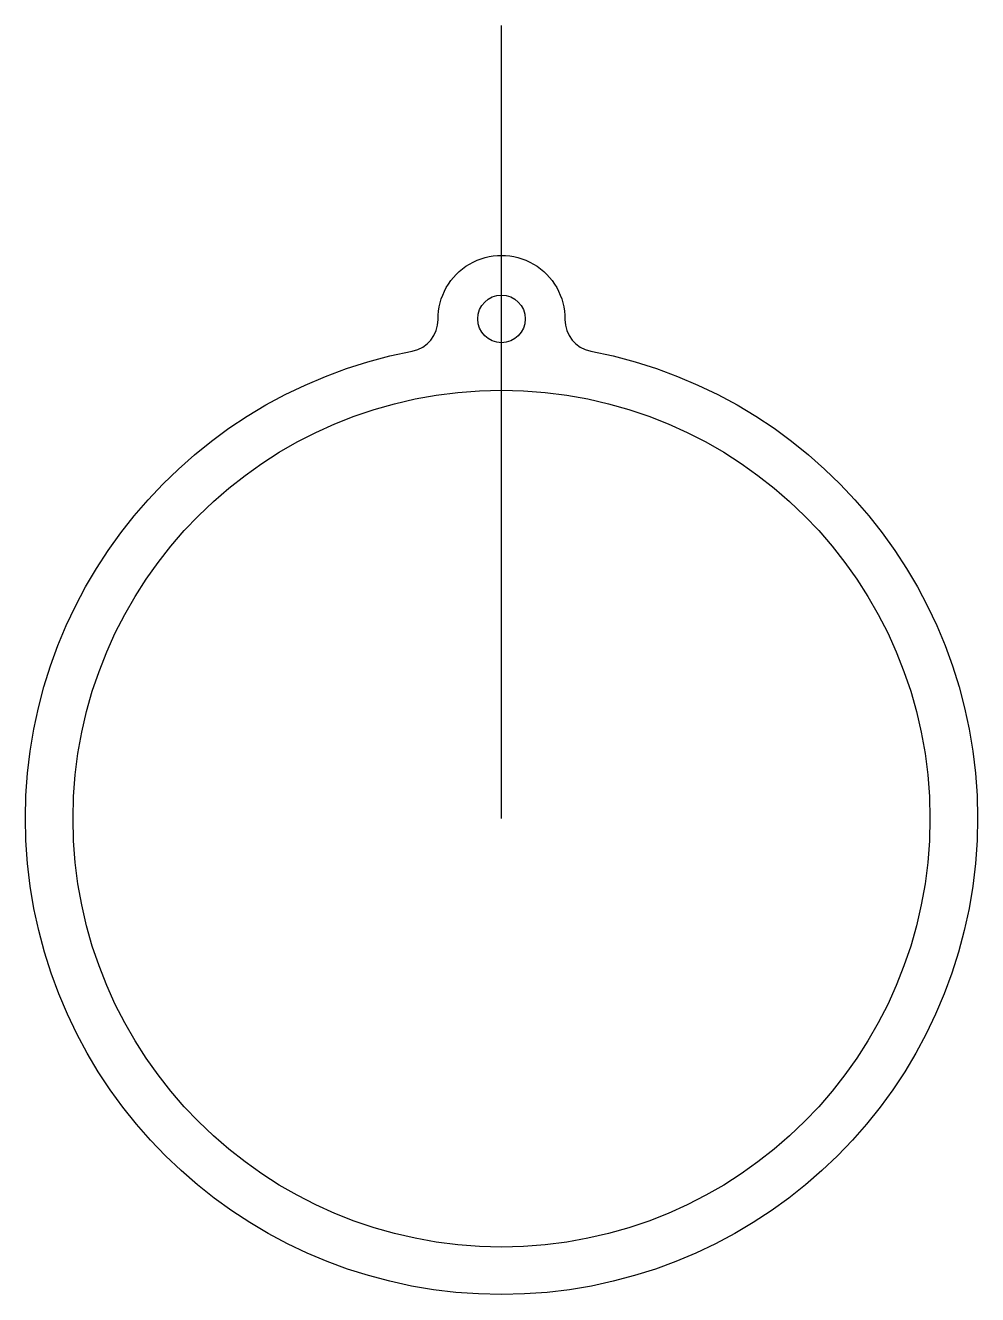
# Model space of a CAD drawing. Header units: millimetres. Extents: x -15 to 15, y -15 to 25.
import ezdxf

# ---------------------------------------------------------------- set-up
doc = ezdxf.new("R2010")
doc.units = ezdxf.units.MM
doc.layers.get('0').update_dxf_attribs({"linetype": 'CONTINUOUS'})

msp = doc.modelspace()

# ---------------------------------------------------------------- linework, layer by layer
msp.add_line((0, 0), (0, 25))
msp.add_lwpolyline([(2.812, 14.734, -10.572758), (-2.812, 14.734, 0.36317), (-2, 15.728, -1.011307), (2, 15.728, 0.36317)], format="xyb", close=True)
for centre, radius in [((0, 15.75), 0.75), ((0, 0), 13.5)]:
    msp.add_circle(centre, radius)

doc.saveas('drawing.dxf')
